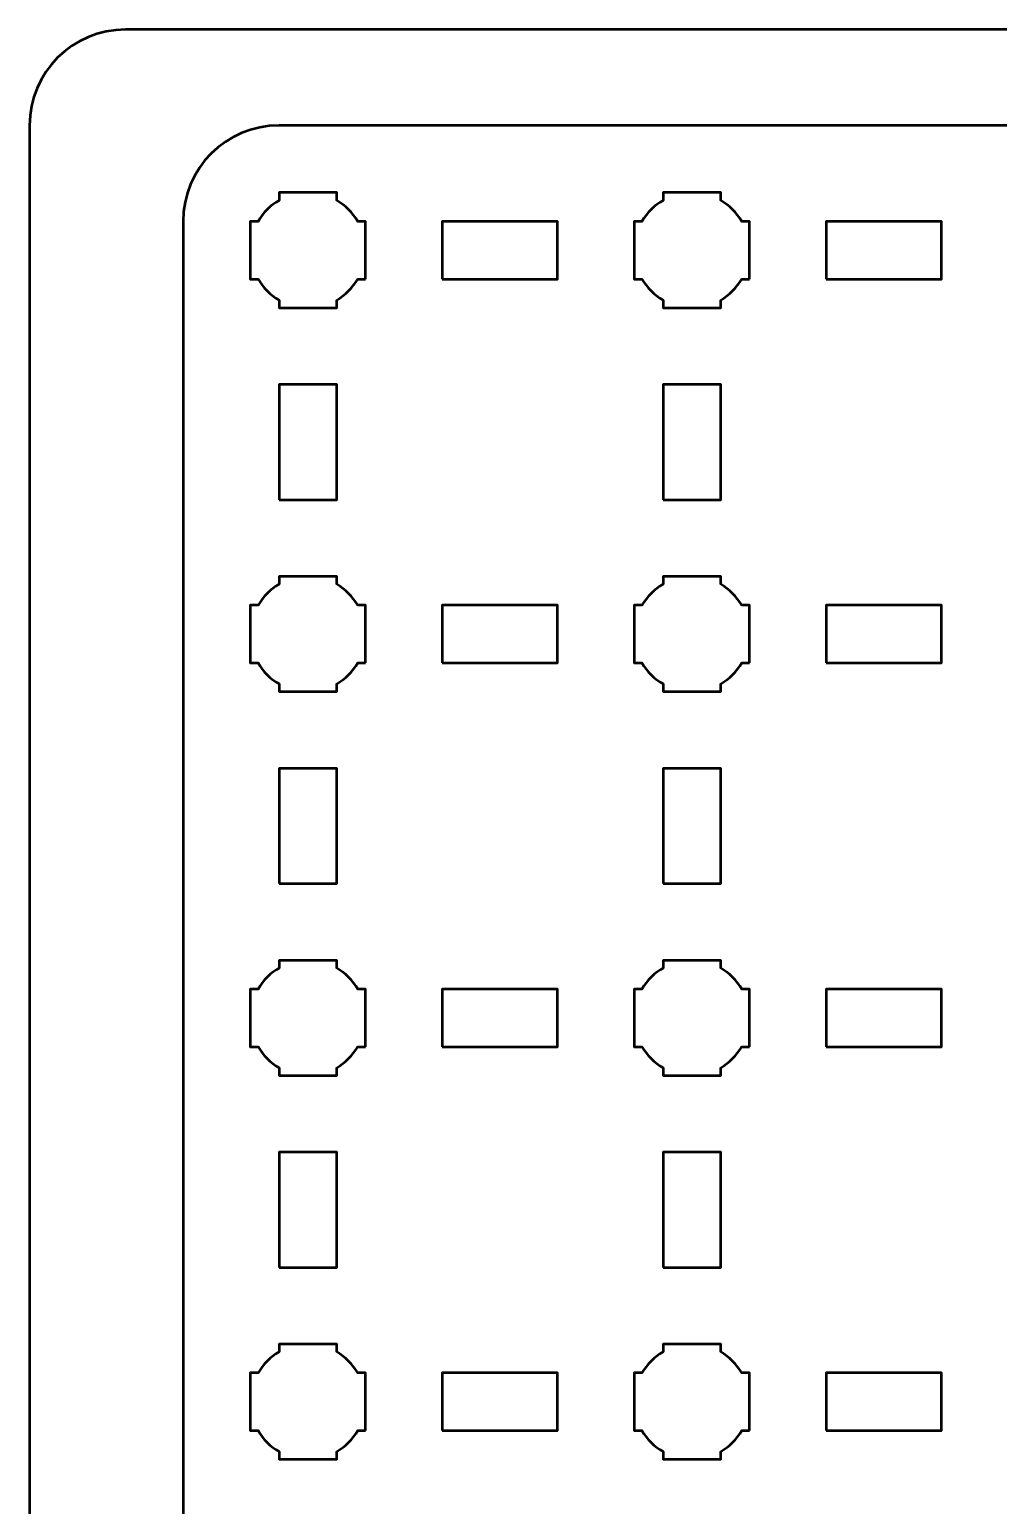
# Model space of a CAD drawing. Header units: centimetres. Extents: x -244 to 242, y -245 to 234.
# Drawn here: x -243.95 to -238.9, y 226.21 to 233.9 of the extents above; entities that cross this region are included whole.
import ezdxf

# ---------------------------------------------------------------- set-up
doc = ezdxf.new("R2010")
doc.units = ezdxf.units.CM
doc.header["$MEASUREMENT"] = 0
doc.layers.add('Layer 1', color=7, linetype='Continuous')

msp = doc.modelspace()

# ---------------------------------------------------------------- linework, layer by layer
at = {"layer": 'Layer 1', "color": 22, "lineweight": 53}
msp.add_open_spline([(-243.95005, 181.60003), (-243.95005, 181.60003), (-243.95005, 233.39993), (-243.95005, 233.39993), (-243.95005, 233.39993), (-243.95005, 233.67707), (-243.72695, 233.90003), (-243.44995, 233.90003), (-243.44995, 233.90003), (-243.44995, 233.90003), (-224.15005, 233.90003), (-224.15005, 233.90003), (-224.15005, 233.90003), (-223.87305, 233.90003), (-223.64995, 233.67707), (-223.64995, 233.39993), (-223.64995, 233.39993), (-223.64995, 233.39993), (-223.64995, 181.60003), (-223.64995, 181.60003), (-223.64995, 181.60003), (-223.64995, 181.32303), (-223.87305, 181.09993), (-224.15005, 181.09993), (-224.15005, 181.09993), (-224.15005, 181.09993), (-243.44995, 181.09993), (-243.44995, 181.09993), (-243.44995, 181.09993), (-243.72695, 181.09993), (-243.95005, 181.32303), (-243.95005, 181.60003)], degree=3, knots=[0, 0, 0, 0, 0.125, 0.125, 0.125, 0.125, 0.25, 0.25, 0.25, 0.25, 0.375, 0.375, 0.375, 0.375, 0.5, 0.5, 0.5, 0.5, 0.625, 0.625, 0.625, 0.625, 0.75, 0.75, 0.75, 0.75, 0.875, 0.875, 0.875, 0.875, 1, 1, 1, 1], dxfattribs=at)
at = {"layer": 'Layer 1', "color": 114, "lineweight": 53}
msp.add_open_spline([(-243.15005, 218.60007), (-243.15005, 218.60007), (-243.15005, 232.89993), (-243.15005, 232.89993), (-243.15005, 232.89993), (-243.15005, 233.17707), (-242.92695, 233.40003), (-242.64995, 233.40003), (-242.64995, 233.40003), (-242.64995, 233.40003), (-234.35005, 233.40003), (-234.35005, 233.40003), (-234.35005, 233.40003), (-234.07305, 233.40003), (-233.84995, 233.17707), (-233.84995, 232.89993), (-233.84995, 232.89993), (-233.84995, 232.89993), (-233.84995, 218.60007), (-233.84995, 218.60007), (-233.84995, 218.60007), (-233.84995, 218.32307), (-234.07305, 218.09997), (-234.35005, 218.09997), (-234.35005, 218.09997), (-234.35005, 218.09997), (-242.64995, 218.09997), (-242.64995, 218.09997), (-242.64995, 218.09997), (-242.92695, 218.09997), (-243.15005, 218.32307), (-243.15005, 218.60007)], degree=3, knots=[0, 0, 0, 0, 0.125, 0.125, 0.125, 0.125, 0.25, 0.25, 0.25, 0.25, 0.375, 0.375, 0.375, 0.375, 0.5, 0.5, 0.5, 0.5, 0.625, 0.625, 0.625, 0.625, 0.75, 0.75, 0.75, 0.75, 0.875, 0.875, 0.875, 0.875, 1, 1, 1, 1], dxfattribs=at)
at = {"layer": 'Layer 1', "lineweight": 53}
for points, knots in [([(-242.20002, 232.59993), (-242.20002, 232.59993), (-242.24013, 232.59993), (-242.24013, 232.59993), (-242.24013, 232.59993), (-242.26645, 232.55446), (-242.30448, 232.51643), (-242.34995, 232.49011), (-242.34995, 232.49011), (-242.34995, 232.49011), (-242.34995, 232.45), (-242.34995, 232.45), (-242.34995, 232.45), (-242.34995, 232.45), (-242.50002, 232.45), (-242.50002, 232.45), (-242.50002, 232.45), (-242.50002, 232.45), (-242.64995, 232.45), (-242.64995, 232.45), (-242.64995, 232.45), (-242.64995, 232.45), (-242.64995, 232.49011), (-242.64995, 232.49011), (-242.64995, 232.49011), (-242.69556, 232.51643), (-242.73349, 232.55446), (-242.75981, 232.59993), (-242.75981, 232.59993), (-242.75981, 232.59993), (-242.80002, 232.59993), (-242.80002, 232.59993), (-242.80002, 232.59993), (-242.80002, 232.59993), (-242.80002, 232.75), (-242.80002, 232.75), (-242.80002, 232.75), (-242.80002, 232.75), (-242.80002, 232.89993), (-242.80002, 232.89993), (-242.80002, 232.89993), (-242.80002, 232.89993), (-242.75981, 232.89993), (-242.75981, 232.89993), (-242.75981, 232.89993), (-242.73349, 232.94555), (-242.69556, 232.98343), (-242.64995, 233.00979), (-242.64995, 233.00979), (-242.64995, 233.00979), (-242.64995, 233.05), (-242.64995, 233.05), (-242.64995, 233.05), (-242.64995, 233.05), (-242.50002, 233.05), (-242.50002, 233.05), (-242.50002, 233.05), (-242.50002, 233.05), (-242.34995, 233.05), (-242.34995, 233.05), (-242.34995, 233.05), (-242.34995, 233.05), (-242.34995, 233.00979), (-242.34995, 233.00979), (-242.34995, 233.00979), (-242.30448, 232.98343), (-242.26645, 232.94555), (-242.24013, 232.89993), (-242.24013, 232.89993), (-242.24013, 232.89993), (-242.20002, 232.89993), (-242.20002, 232.89993), (-242.20002, 232.89993), (-242.20002, 232.89993), (-242.20002, 232.75), (-242.20002, 232.75), (-242.20002, 232.75), (-242.20002, 232.75), (-242.20002, 232.59993), (-242.20002, 232.59993)], [0, 0, 0, 0, 0.05, 0.05, 0.05, 0.05, 0.1, 0.1, 0.1, 0.1, 0.15, 0.15, 0.15, 0.15, 0.2, 0.2, 0.2, 0.2, 0.25, 0.25, 0.25, 0.25, 0.3, 0.3, 0.3, 0.3, 0.35, 0.35, 0.35, 0.35, 0.4, 0.4, 0.4, 0.4, 0.45, 0.45, 0.45, 0.45, 0.5, 0.5, 0.5, 0.5, 0.55, 0.55, 0.55, 0.55, 0.6, 0.6, 0.6, 0.6, 0.65, 0.65, 0.65, 0.65, 0.7, 0.7, 0.7, 0.7, 0.75, 0.75, 0.75, 0.75, 0.8, 0.8, 0.8, 0.8, 0.85, 0.85, 0.85, 0.85, 0.9, 0.9, 0.9, 0.9, 0.95, 0.95, 0.95, 0.95, 1, 1, 1, 1]), ([(-240.19994, 232.59993), (-240.19994, 232.59993), (-240.2402, 232.59993), (-240.2402, 232.59993), (-240.2402, 232.59993), (-240.26651, 232.55446), (-240.30454, 232.51643), (-240.35002, 232.49011), (-240.35002, 232.49011), (-240.35002, 232.49011), (-240.35002, 232.45), (-240.35002, 232.45), (-240.35002, 232.45), (-240.35002, 232.45), (-240.49995, 232.45), (-240.49995, 232.45), (-240.49995, 232.45), (-240.49995, 232.45), (-240.65002, 232.45), (-240.65002, 232.45), (-240.65002, 232.45), (-240.65002, 232.45), (-240.65002, 232.49011), (-240.65002, 232.49011), (-240.65002, 232.49011), (-240.69549, 232.51643), (-240.73352, 232.55446), (-240.75984, 232.59993), (-240.75984, 232.59993), (-240.75984, 232.59993), (-240.79995, 232.59993), (-240.79995, 232.59993), (-240.79995, 232.59993), (-240.79995, 232.59993), (-240.79995, 232.75), (-240.79995, 232.75), (-240.79995, 232.75), (-240.79995, 232.75), (-240.79995, 232.89993), (-240.79995, 232.89993), (-240.79995, 232.89993), (-240.79995, 232.89993), (-240.75984, 232.89993), (-240.75984, 232.89993), (-240.75984, 232.89993), (-240.73352, 232.94555), (-240.69549, 232.98343), (-240.65002, 233.00979), (-240.65002, 233.00979), (-240.65002, 233.00979), (-240.65002, 233.05), (-240.65002, 233.05), (-240.65002, 233.05), (-240.65002, 233.05), (-240.49995, 233.05), (-240.49995, 233.05), (-240.49995, 233.05), (-240.49995, 233.05), (-240.35002, 233.05), (-240.35002, 233.05), (-240.35002, 233.05), (-240.35002, 233.05), (-240.35002, 233.00979), (-240.35002, 233.00979), (-240.35002, 233.00979), (-240.30454, 232.98343), (-240.26651, 232.94555), (-240.2402, 232.89993), (-240.2402, 232.89993), (-240.2402, 232.89993), (-240.19994, 232.89993), (-240.19994, 232.89993), (-240.19994, 232.89993), (-240.19994, 232.89993), (-240.19994, 232.75), (-240.19994, 232.75), (-240.19994, 232.75), (-240.19994, 232.75), (-240.19994, 232.59993), (-240.19994, 232.59993)], [0, 0, 0, 0, 0.05, 0.05, 0.05, 0.05, 0.1, 0.1, 0.1, 0.1, 0.15, 0.15, 0.15, 0.15, 0.2, 0.2, 0.2, 0.2, 0.25, 0.25, 0.25, 0.25, 0.3, 0.3, 0.3, 0.3, 0.35, 0.35, 0.35, 0.35, 0.4, 0.4, 0.4, 0.4, 0.45, 0.45, 0.45, 0.45, 0.5, 0.5, 0.5, 0.5, 0.55, 0.55, 0.55, 0.55, 0.6, 0.6, 0.6, 0.6, 0.65, 0.65, 0.65, 0.65, 0.7, 0.7, 0.7, 0.7, 0.75, 0.75, 0.75, 0.75, 0.8, 0.8, 0.8, 0.8, 0.85, 0.85, 0.85, 0.85, 0.9, 0.9, 0.9, 0.9, 0.95, 0.95, 0.95, 0.95, 1, 1, 1, 1]), ([(-241.8, 232.59993), (-241.8, 232.59993), (-241.8, 232.89993), (-241.8, 232.89993), (-241.8, 232.89993), (-241.8, 232.89993), (-241.2, 232.89993), (-241.2, 232.89993), (-241.2, 232.89993), (-241.2, 232.89993), (-241.2, 232.59993), (-241.2, 232.59993), (-241.2, 232.59993), (-241.2, 232.59993), (-241.8, 232.59993), (-241.8, 232.59993)], [0, 0, 0, 0, 0.25, 0.25, 0.25, 0.25, 0.5, 0.5, 0.5, 0.5, 0.75, 0.75, 0.75, 0.75, 1, 1, 1, 1]), ([(-239.80004, 232.59993), (-239.80004, 232.59993), (-239.80004, 232.89993), (-239.80004, 232.89993), (-239.80004, 232.89993), (-239.80004, 232.89993), (-239.20003, 232.89993), (-239.20003, 232.89993), (-239.20003, 232.89993), (-239.20003, 232.89993), (-239.20003, 232.59993), (-239.20003, 232.59993), (-239.20003, 232.59993), (-239.20003, 232.59993), (-239.80004, 232.59993), (-239.80004, 232.59993)], [0, 0, 0, 0, 0.25, 0.25, 0.25, 0.25, 0.5, 0.5, 0.5, 0.5, 0.75, 0.75, 0.75, 0.75, 1, 1, 1, 1]), ([(-242.64995, 231.44999), (-242.64995, 231.44999), (-242.64995, 232.04999), (-242.64995, 232.04999), (-242.64995, 232.04999), (-242.64995, 232.04999), (-242.34995, 232.04999), (-242.34995, 232.04999), (-242.34995, 232.04999), (-242.34995, 232.04999), (-242.34995, 231.44999), (-242.34995, 231.44999), (-242.34995, 231.44999), (-242.34995, 231.44999), (-242.64995, 231.44999), (-242.64995, 231.44999)], [0, 0, 0, 0, 0.25, 0.25, 0.25, 0.25, 0.5, 0.5, 0.5, 0.5, 0.75, 0.75, 0.75, 0.75, 1, 1, 1, 1]), ([(-240.65002, 231.44999), (-240.65002, 231.44999), (-240.65002, 232.04999), (-240.65002, 232.04999), (-240.65002, 232.04999), (-240.65002, 232.04999), (-240.35002, 232.04999), (-240.35002, 232.04999), (-240.35002, 232.04999), (-240.35002, 232.04999), (-240.35002, 231.44999), (-240.35002, 231.44999), (-240.35002, 231.44999), (-240.35002, 231.44999), (-240.65002, 231.44999), (-240.65002, 231.44999)], [0, 0, 0, 0, 0.25, 0.25, 0.25, 0.25, 0.5, 0.5, 0.5, 0.5, 0.75, 0.75, 0.75, 0.75, 1, 1, 1, 1]), ([(-242.20002, 230.60001), (-242.20002, 230.60001), (-242.24013, 230.60001), (-242.24013, 230.60001), (-242.24013, 230.60001), (-242.26645, 230.55439), (-242.30448, 230.5165), (-242.34995, 230.49019), (-242.34995, 230.49019), (-242.34995, 230.49019), (-242.34995, 230.44994), (-242.34995, 230.44994), (-242.34995, 230.44994), (-242.34995, 230.44994), (-242.50002, 230.44994), (-242.50002, 230.44994), (-242.50002, 230.44994), (-242.50002, 230.44994), (-242.64995, 230.44994), (-242.64995, 230.44994), (-242.64995, 230.44994), (-242.64995, 230.44994), (-242.64995, 230.49019), (-242.64995, 230.49019), (-242.64995, 230.49019), (-242.69556, 230.5165), (-242.73349, 230.55439), (-242.75981, 230.60001), (-242.75981, 230.60001), (-242.75981, 230.60001), (-242.80002, 230.60001), (-242.80002, 230.60001), (-242.80002, 230.60001), (-242.80002, 230.60001), (-242.80002, 230.74994), (-242.80002, 230.74994), (-242.80002, 230.74994), (-242.80002, 230.74994), (-242.80002, 230.90001), (-242.80002, 230.90001), (-242.80002, 230.90001), (-242.80002, 230.90001), (-242.75981, 230.90001), (-242.75981, 230.90001), (-242.75981, 230.90001), (-242.73349, 230.94548), (-242.69556, 230.98351), (-242.64995, 231.00983), (-242.64995, 231.00983), (-242.64995, 231.00983), (-242.64995, 231.04994), (-242.64995, 231.04994), (-242.64995, 231.04994), (-242.64995, 231.04994), (-242.50002, 231.04994), (-242.50002, 231.04994), (-242.50002, 231.04994), (-242.50002, 231.04994), (-242.34995, 231.04994), (-242.34995, 231.04994), (-242.34995, 231.04994), (-242.34995, 231.04994), (-242.34995, 231.00983), (-242.34995, 231.00983), (-242.34995, 231.00983), (-242.30448, 230.98351), (-242.26645, 230.94548), (-242.24013, 230.90001), (-242.24013, 230.90001), (-242.24013, 230.90001), (-242.20002, 230.90001), (-242.20002, 230.90001), (-242.20002, 230.90001), (-242.20002, 230.90001), (-242.20002, 230.74994), (-242.20002, 230.74994), (-242.20002, 230.74994), (-242.20002, 230.74994), (-242.20002, 230.60001), (-242.20002, 230.60001)], [0, 0, 0, 0, 0.05, 0.05, 0.05, 0.05, 0.1, 0.1, 0.1, 0.1, 0.15, 0.15, 0.15, 0.15, 0.2, 0.2, 0.2, 0.2, 0.25, 0.25, 0.25, 0.25, 0.3, 0.3, 0.3, 0.3, 0.35, 0.35, 0.35, 0.35, 0.4, 0.4, 0.4, 0.4, 0.45, 0.45, 0.45, 0.45, 0.5, 0.5, 0.5, 0.5, 0.55, 0.55, 0.55, 0.55, 0.6, 0.6, 0.6, 0.6, 0.65, 0.65, 0.65, 0.65, 0.7, 0.7, 0.7, 0.7, 0.75, 0.75, 0.75, 0.75, 0.8, 0.8, 0.8, 0.8, 0.85, 0.85, 0.85, 0.85, 0.9, 0.9, 0.9, 0.9, 0.95, 0.95, 0.95, 0.95, 1, 1, 1, 1]), ([(-240.19994, 230.60001), (-240.19994, 230.60001), (-240.2402, 230.60001), (-240.2402, 230.60001), (-240.2402, 230.60001), (-240.26651, 230.55439), (-240.30454, 230.5165), (-240.35002, 230.49019), (-240.35002, 230.49019), (-240.35002, 230.49019), (-240.35002, 230.44994), (-240.35002, 230.44994), (-240.35002, 230.44994), (-240.35002, 230.44994), (-240.49995, 230.44994), (-240.49995, 230.44994), (-240.49995, 230.44994), (-240.49995, 230.44994), (-240.65002, 230.44994), (-240.65002, 230.44994), (-240.65002, 230.44994), (-240.65002, 230.44994), (-240.65002, 230.49019), (-240.65002, 230.49019), (-240.65002, 230.49019), (-240.69549, 230.5165), (-240.73352, 230.55439), (-240.75984, 230.60001), (-240.75984, 230.60001), (-240.75984, 230.60001), (-240.79995, 230.60001), (-240.79995, 230.60001), (-240.79995, 230.60001), (-240.79995, 230.60001), (-240.79995, 230.74994), (-240.79995, 230.74994), (-240.79995, 230.74994), (-240.79995, 230.74994), (-240.79995, 230.90001), (-240.79995, 230.90001), (-240.79995, 230.90001), (-240.79995, 230.90001), (-240.75984, 230.90001), (-240.75984, 230.90001), (-240.75984, 230.90001), (-240.73352, 230.94548), (-240.69549, 230.98351), (-240.65002, 231.00983), (-240.65002, 231.00983), (-240.65002, 231.00983), (-240.65002, 231.04994), (-240.65002, 231.04994), (-240.65002, 231.04994), (-240.65002, 231.04994), (-240.49995, 231.04994), (-240.49995, 231.04994), (-240.49995, 231.04994), (-240.49995, 231.04994), (-240.35002, 231.04994), (-240.35002, 231.04994), (-240.35002, 231.04994), (-240.35002, 231.04994), (-240.35002, 231.00983), (-240.35002, 231.00983), (-240.35002, 231.00983), (-240.30454, 230.98351), (-240.26651, 230.94548), (-240.2402, 230.90001), (-240.2402, 230.90001), (-240.2402, 230.90001), (-240.19994, 230.90001), (-240.19994, 230.90001), (-240.19994, 230.90001), (-240.19994, 230.90001), (-240.19994, 230.74994), (-240.19994, 230.74994), (-240.19994, 230.74994), (-240.19994, 230.74994), (-240.19994, 230.60001), (-240.19994, 230.60001)], [0, 0, 0, 0, 0.05, 0.05, 0.05, 0.05, 0.1, 0.1, 0.1, 0.1, 0.15, 0.15, 0.15, 0.15, 0.2, 0.2, 0.2, 0.2, 0.25, 0.25, 0.25, 0.25, 0.3, 0.3, 0.3, 0.3, 0.35, 0.35, 0.35, 0.35, 0.4, 0.4, 0.4, 0.4, 0.45, 0.45, 0.45, 0.45, 0.5, 0.5, 0.5, 0.5, 0.55, 0.55, 0.55, 0.55, 0.6, 0.6, 0.6, 0.6, 0.65, 0.65, 0.65, 0.65, 0.7, 0.7, 0.7, 0.7, 0.75, 0.75, 0.75, 0.75, 0.8, 0.8, 0.8, 0.8, 0.85, 0.85, 0.85, 0.85, 0.9, 0.9, 0.9, 0.9, 0.95, 0.95, 0.95, 0.95, 1, 1, 1, 1]), ([(-241.8, 230.60001), (-241.8, 230.60001), (-241.8, 230.90001), (-241.8, 230.90001), (-241.8, 230.90001), (-241.8, 230.90001), (-241.2, 230.90001), (-241.2, 230.90001), (-241.2, 230.90001), (-241.2, 230.90001), (-241.2, 230.60001), (-241.2, 230.60001), (-241.2, 230.60001), (-241.2, 230.60001), (-241.8, 230.60001), (-241.8, 230.60001)], [0, 0, 0, 0, 0.25, 0.25, 0.25, 0.25, 0.5, 0.5, 0.5, 0.5, 0.75, 0.75, 0.75, 0.75, 1, 1, 1, 1]), ([(-239.80004, 230.60001), (-239.80004, 230.60001), (-239.80004, 230.90001), (-239.80004, 230.90001), (-239.80004, 230.90001), (-239.80004, 230.90001), (-239.20003, 230.90001), (-239.20003, 230.90001), (-239.20003, 230.90001), (-239.20003, 230.90001), (-239.20003, 230.60001), (-239.20003, 230.60001), (-239.20003, 230.60001), (-239.20003, 230.60001), (-239.80004, 230.60001), (-239.80004, 230.60001)], [0, 0, 0, 0, 0.25, 0.25, 0.25, 0.25, 0.5, 0.5, 0.5, 0.5, 0.75, 0.75, 0.75, 0.75, 1, 1, 1, 1]), ([(-242.64995, 229.45002), (-242.64995, 229.45002), (-242.64995, 230.05003), (-242.64995, 230.05003), (-242.64995, 230.05003), (-242.64995, 230.05003), (-242.34995, 230.05003), (-242.34995, 230.05003), (-242.34995, 230.05003), (-242.34995, 230.05003), (-242.34995, 229.45002), (-242.34995, 229.45002), (-242.34995, 229.45002), (-242.34995, 229.45002), (-242.64995, 229.45002), (-242.64995, 229.45002)], [0, 0, 0, 0, 0.25, 0.25, 0.25, 0.25, 0.5, 0.5, 0.5, 0.5, 0.75, 0.75, 0.75, 0.75, 1, 1, 1, 1]), ([(-240.65002, 229.45002), (-240.65002, 229.45002), (-240.65002, 230.05003), (-240.65002, 230.05003), (-240.65002, 230.05003), (-240.65002, 230.05003), (-240.35002, 230.05003), (-240.35002, 230.05003), (-240.35002, 230.05003), (-240.35002, 230.05003), (-240.35002, 229.45002), (-240.35002, 229.45002), (-240.35002, 229.45002), (-240.35002, 229.45002), (-240.65002, 229.45002), (-240.65002, 229.45002)], [0, 0, 0, 0, 0.25, 0.25, 0.25, 0.25, 0.5, 0.5, 0.5, 0.5, 0.75, 0.75, 0.75, 0.75, 1, 1, 1, 1]), ([(-242.20002, 228.59993), (-242.20002, 228.59993), (-242.24013, 228.59993), (-242.24013, 228.59993), (-242.24013, 228.59993), (-242.26645, 228.55446), (-242.30448, 228.51654), (-242.34995, 228.49008), (-242.34995, 228.49008), (-242.34995, 228.49008), (-242.34995, 228.45), (-242.34995, 228.45), (-242.34995, 228.45), (-242.34995, 228.45), (-242.50002, 228.45), (-242.50002, 228.45), (-242.50002, 228.45), (-242.50002, 228.45), (-242.64995, 228.45), (-242.64995, 228.45), (-242.64995, 228.45), (-242.64995, 228.45), (-242.64995, 228.49008), (-242.64995, 228.49008), (-242.64995, 228.49008), (-242.69556, 228.51654), (-242.73349, 228.55446), (-242.75981, 228.59993), (-242.75981, 228.59993), (-242.75981, 228.59993), (-242.80002, 228.59993), (-242.80002, 228.59993), (-242.80002, 228.59993), (-242.80002, 228.59993), (-242.80002, 228.75001), (-242.80002, 228.75001), (-242.80002, 228.75001), (-242.80002, 228.75001), (-242.80002, 228.89994), (-242.80002, 228.89994), (-242.80002, 228.89994), (-242.80002, 228.89994), (-242.75981, 228.89994), (-242.75981, 228.89994), (-242.75981, 228.89994), (-242.73349, 228.94551), (-242.69556, 228.98344), (-242.64995, 229.0099), (-242.64995, 229.0099), (-242.64995, 229.0099), (-242.64995, 229.04997), (-242.64995, 229.04997), (-242.64995, 229.04997), (-242.64995, 229.04997), (-242.50002, 229.04997), (-242.50002, 229.04997), (-242.50002, 229.04997), (-242.50002, 229.04997), (-242.34995, 229.04997), (-242.34995, 229.04997), (-242.34995, 229.04997), (-242.34995, 229.04997), (-242.34995, 229.0099), (-242.34995, 229.0099), (-242.34995, 229.0099), (-242.30448, 228.98344), (-242.26645, 228.94551), (-242.24013, 228.89994), (-242.24013, 228.89994), (-242.24013, 228.89994), (-242.20002, 228.89994), (-242.20002, 228.89994), (-242.20002, 228.89994), (-242.20002, 228.89994), (-242.20002, 228.75001), (-242.20002, 228.75001), (-242.20002, 228.75001), (-242.20002, 228.75001), (-242.20002, 228.59993), (-242.20002, 228.59993)], [0, 0, 0, 0, 0.05, 0.05, 0.05, 0.05, 0.1, 0.1, 0.1, 0.1, 0.15, 0.15, 0.15, 0.15, 0.2, 0.2, 0.2, 0.2, 0.25, 0.25, 0.25, 0.25, 0.3, 0.3, 0.3, 0.3, 0.35, 0.35, 0.35, 0.35, 0.4, 0.4, 0.4, 0.4, 0.45, 0.45, 0.45, 0.45, 0.5, 0.5, 0.5, 0.5, 0.55, 0.55, 0.55, 0.55, 0.6, 0.6, 0.6, 0.6, 0.65, 0.65, 0.65, 0.65, 0.7, 0.7, 0.7, 0.7, 0.75, 0.75, 0.75, 0.75, 0.8, 0.8, 0.8, 0.8, 0.85, 0.85, 0.85, 0.85, 0.9, 0.9, 0.9, 0.9, 0.95, 0.95, 0.95, 0.95, 1, 1, 1, 1]), ([(-240.19994, 228.59993), (-240.19994, 228.59993), (-240.2402, 228.59993), (-240.2402, 228.59993), (-240.2402, 228.59993), (-240.26651, 228.55446), (-240.30454, 228.51654), (-240.35002, 228.49008), (-240.35002, 228.49008), (-240.35002, 228.49008), (-240.35002, 228.45), (-240.35002, 228.45), (-240.35002, 228.45), (-240.35002, 228.45), (-240.49995, 228.45), (-240.49995, 228.45), (-240.49995, 228.45), (-240.49995, 228.45), (-240.65002, 228.45), (-240.65002, 228.45), (-240.65002, 228.45), (-240.65002, 228.45), (-240.65002, 228.49008), (-240.65002, 228.49008), (-240.65002, 228.49008), (-240.69549, 228.51654), (-240.73352, 228.55446), (-240.75984, 228.59993), (-240.75984, 228.59993), (-240.75984, 228.59993), (-240.79995, 228.59993), (-240.79995, 228.59993), (-240.79995, 228.59993), (-240.79995, 228.59993), (-240.79995, 228.75001), (-240.79995, 228.75001), (-240.79995, 228.75001), (-240.79995, 228.75001), (-240.79995, 228.89994), (-240.79995, 228.89994), (-240.79995, 228.89994), (-240.79995, 228.89994), (-240.75984, 228.89994), (-240.75984, 228.89994), (-240.75984, 228.89994), (-240.73352, 228.94551), (-240.69549, 228.98344), (-240.65002, 229.0099), (-240.65002, 229.0099), (-240.65002, 229.0099), (-240.65002, 229.04997), (-240.65002, 229.04997), (-240.65002, 229.04997), (-240.65002, 229.04997), (-240.49995, 229.04997), (-240.49995, 229.04997), (-240.49995, 229.04997), (-240.49995, 229.04997), (-240.35002, 229.04997), (-240.35002, 229.04997), (-240.35002, 229.04997), (-240.35002, 229.04997), (-240.35002, 229.0099), (-240.35002, 229.0099), (-240.35002, 229.0099), (-240.30454, 228.98344), (-240.26651, 228.94551), (-240.2402, 228.89994), (-240.2402, 228.89994), (-240.2402, 228.89994), (-240.19994, 228.89994), (-240.19994, 228.89994), (-240.19994, 228.89994), (-240.19994, 228.89994), (-240.19994, 228.75001), (-240.19994, 228.75001), (-240.19994, 228.75001), (-240.19994, 228.75001), (-240.19994, 228.59993), (-240.19994, 228.59993)], [0, 0, 0, 0, 0.05, 0.05, 0.05, 0.05, 0.1, 0.1, 0.1, 0.1, 0.15, 0.15, 0.15, 0.15, 0.2, 0.2, 0.2, 0.2, 0.25, 0.25, 0.25, 0.25, 0.3, 0.3, 0.3, 0.3, 0.35, 0.35, 0.35, 0.35, 0.4, 0.4, 0.4, 0.4, 0.45, 0.45, 0.45, 0.45, 0.5, 0.5, 0.5, 0.5, 0.55, 0.55, 0.55, 0.55, 0.6, 0.6, 0.6, 0.6, 0.65, 0.65, 0.65, 0.65, 0.7, 0.7, 0.7, 0.7, 0.75, 0.75, 0.75, 0.75, 0.8, 0.8, 0.8, 0.8, 0.85, 0.85, 0.85, 0.85, 0.9, 0.9, 0.9, 0.9, 0.95, 0.95, 0.95, 0.95, 1, 1, 1, 1]), ([(-241.8, 228.60007), (-241.8, 228.60007), (-241.8, 228.90008), (-241.8, 228.90008), (-241.8, 228.90008), (-241.8, 228.90008), (-241.2, 228.90008), (-241.2, 228.90008), (-241.2, 228.90008), (-241.2, 228.90008), (-241.2, 228.60007), (-241.2, 228.60007), (-241.2, 228.60007), (-241.2, 228.60007), (-241.8, 228.60007), (-241.8, 228.60007)], [0, 0, 0, 0, 0.25, 0.25, 0.25, 0.25, 0.5, 0.5, 0.5, 0.5, 0.75, 0.75, 0.75, 0.75, 1, 1, 1, 1]), ([(-239.80004, 228.60007), (-239.80004, 228.60007), (-239.80004, 228.90008), (-239.80004, 228.90008), (-239.80004, 228.90008), (-239.80004, 228.90008), (-239.20003, 228.90008), (-239.20003, 228.90008), (-239.20003, 228.90008), (-239.20003, 228.90008), (-239.20003, 228.60007), (-239.20003, 228.60007), (-239.20003, 228.60007), (-239.20003, 228.60007), (-239.80004, 228.60007), (-239.80004, 228.60007)], [0, 0, 0, 0, 0.25, 0.25, 0.25, 0.25, 0.5, 0.5, 0.5, 0.5, 0.75, 0.75, 0.75, 0.75, 1, 1, 1, 1]), ([(-242.64995, 227.44995), (-242.64995, 227.44995), (-242.64995, 228.04995), (-242.64995, 228.04995), (-242.64995, 228.04995), (-242.64995, 228.04995), (-242.34995, 228.04995), (-242.34995, 228.04995), (-242.34995, 228.04995), (-242.34995, 228.04995), (-242.34995, 227.44995), (-242.34995, 227.44995), (-242.34995, 227.44995), (-242.34995, 227.44995), (-242.64995, 227.44995), (-242.64995, 227.44995)], [0, 0, 0, 0, 0.25, 0.25, 0.25, 0.25, 0.5, 0.5, 0.5, 0.5, 0.75, 0.75, 0.75, 0.75, 1, 1, 1, 1]), ([(-240.65002, 227.44995), (-240.65002, 227.44995), (-240.65002, 228.04995), (-240.65002, 228.04995), (-240.65002, 228.04995), (-240.65002, 228.04995), (-240.35002, 228.04995), (-240.35002, 228.04995), (-240.35002, 228.04995), (-240.35002, 228.04995), (-240.35002, 227.44995), (-240.35002, 227.44995), (-240.35002, 227.44995), (-240.35002, 227.44995), (-240.65002, 227.44995), (-240.65002, 227.44995)], [0, 0, 0, 0, 0.25, 0.25, 0.25, 0.25, 0.5, 0.5, 0.5, 0.5, 0.75, 0.75, 0.75, 0.75, 1, 1, 1, 1]), ([(-242.20002, 226.59997), (-242.20002, 226.59997), (-242.24013, 226.59997), (-242.24013, 226.59997), (-242.24013, 226.59997), (-242.26645, 226.55449), (-242.30448, 226.51646), (-242.34995, 226.49015), (-242.34995, 226.49015), (-242.34995, 226.49015), (-242.34995, 226.45004), (-242.34995, 226.45004), (-242.34995, 226.45004), (-242.34995, 226.45004), (-242.50002, 226.45004), (-242.50002, 226.45004), (-242.50002, 226.45004), (-242.50002, 226.45004), (-242.64995, 226.45004), (-242.64995, 226.45004), (-242.64995, 226.45004), (-242.64995, 226.45004), (-242.64995, 226.49015), (-242.64995, 226.49015), (-242.64995, 226.49015), (-242.69556, 226.51646), (-242.73349, 226.55449), (-242.75981, 226.59997), (-242.75981, 226.59997), (-242.75981, 226.59997), (-242.80002, 226.59997), (-242.80002, 226.59997), (-242.80002, 226.59997), (-242.80002, 226.59997), (-242.80002, 226.75004), (-242.80002, 226.75004), (-242.80002, 226.75004), (-242.80002, 226.75004), (-242.80002, 226.89997), (-242.80002, 226.89997), (-242.80002, 226.89997), (-242.80002, 226.89997), (-242.75981, 226.89997), (-242.75981, 226.89997), (-242.75981, 226.89997), (-242.73349, 226.94558), (-242.69556, 226.98347), (-242.64995, 227.00979), (-242.64995, 227.00979), (-242.64995, 227.00979), (-242.64995, 227.05004), (-242.64995, 227.05004), (-242.64995, 227.05004), (-242.64995, 227.05004), (-242.50002, 227.05004), (-242.50002, 227.05004), (-242.50002, 227.05004), (-242.50002, 227.05004), (-242.34995, 227.05004), (-242.34995, 227.05004), (-242.34995, 227.05004), (-242.34995, 227.05004), (-242.34995, 227.00979), (-242.34995, 227.00979), (-242.34995, 227.00979), (-242.30448, 226.98347), (-242.26645, 226.94558), (-242.24013, 226.89997), (-242.24013, 226.89997), (-242.24013, 226.89997), (-242.20002, 226.89997), (-242.20002, 226.89997), (-242.20002, 226.89997), (-242.20002, 226.89997), (-242.20002, 226.75004), (-242.20002, 226.75004), (-242.20002, 226.75004), (-242.20002, 226.75004), (-242.20002, 226.59997), (-242.20002, 226.59997)], [0, 0, 0, 0, 0.05, 0.05, 0.05, 0.05, 0.1, 0.1, 0.1, 0.1, 0.15, 0.15, 0.15, 0.15, 0.2, 0.2, 0.2, 0.2, 0.25, 0.25, 0.25, 0.25, 0.3, 0.3, 0.3, 0.3, 0.35, 0.35, 0.35, 0.35, 0.4, 0.4, 0.4, 0.4, 0.45, 0.45, 0.45, 0.45, 0.5, 0.5, 0.5, 0.5, 0.55, 0.55, 0.55, 0.55, 0.6, 0.6, 0.6, 0.6, 0.65, 0.65, 0.65, 0.65, 0.7, 0.7, 0.7, 0.7, 0.75, 0.75, 0.75, 0.75, 0.8, 0.8, 0.8, 0.8, 0.85, 0.85, 0.85, 0.85, 0.9, 0.9, 0.9, 0.9, 0.95, 0.95, 0.95, 0.95, 1, 1, 1, 1]), ([(-240.19994, 226.59997), (-240.19994, 226.59997), (-240.2402, 226.59997), (-240.2402, 226.59997), (-240.2402, 226.59997), (-240.26651, 226.55449), (-240.30454, 226.51646), (-240.35002, 226.49015), (-240.35002, 226.49015), (-240.35002, 226.49015), (-240.35002, 226.45004), (-240.35002, 226.45004), (-240.35002, 226.45004), (-240.35002, 226.45004), (-240.49995, 226.45004), (-240.49995, 226.45004), (-240.49995, 226.45004), (-240.49995, 226.45004), (-240.65002, 226.45004), (-240.65002, 226.45004), (-240.65002, 226.45004), (-240.65002, 226.45004), (-240.65002, 226.49015), (-240.65002, 226.49015), (-240.65002, 226.49015), (-240.69549, 226.51646), (-240.73352, 226.55449), (-240.75984, 226.59997), (-240.75984, 226.59997), (-240.75984, 226.59997), (-240.79995, 226.59997), (-240.79995, 226.59997), (-240.79995, 226.59997), (-240.79995, 226.59997), (-240.79995, 226.75004), (-240.79995, 226.75004), (-240.79995, 226.75004), (-240.79995, 226.75004), (-240.79995, 226.89997), (-240.79995, 226.89997), (-240.79995, 226.89997), (-240.79995, 226.89997), (-240.75984, 226.89997), (-240.75984, 226.89997), (-240.75984, 226.89997), (-240.73352, 226.94558), (-240.69549, 226.98347), (-240.65002, 227.00979), (-240.65002, 227.00979), (-240.65002, 227.00979), (-240.65002, 227.05004), (-240.65002, 227.05004), (-240.65002, 227.05004), (-240.65002, 227.05004), (-240.49995, 227.05004), (-240.49995, 227.05004), (-240.49995, 227.05004), (-240.49995, 227.05004), (-240.35002, 227.05004), (-240.35002, 227.05004), (-240.35002, 227.05004), (-240.35002, 227.05004), (-240.35002, 227.00979), (-240.35002, 227.00979), (-240.35002, 227.00979), (-240.30454, 226.98347), (-240.26651, 226.94558), (-240.2402, 226.89997), (-240.2402, 226.89997), (-240.2402, 226.89997), (-240.19994, 226.89997), (-240.19994, 226.89997), (-240.19994, 226.89997), (-240.19994, 226.89997), (-240.19994, 226.75004), (-240.19994, 226.75004), (-240.19994, 226.75004), (-240.19994, 226.75004), (-240.19994, 226.59997), (-240.19994, 226.59997)], [0, 0, 0, 0, 0.05, 0.05, 0.05, 0.05, 0.1, 0.1, 0.1, 0.1, 0.15, 0.15, 0.15, 0.15, 0.2, 0.2, 0.2, 0.2, 0.25, 0.25, 0.25, 0.25, 0.3, 0.3, 0.3, 0.3, 0.35, 0.35, 0.35, 0.35, 0.4, 0.4, 0.4, 0.4, 0.45, 0.45, 0.45, 0.45, 0.5, 0.5, 0.5, 0.5, 0.55, 0.55, 0.55, 0.55, 0.6, 0.6, 0.6, 0.6, 0.65, 0.65, 0.65, 0.65, 0.7, 0.7, 0.7, 0.7, 0.75, 0.75, 0.75, 0.75, 0.8, 0.8, 0.8, 0.8, 0.85, 0.85, 0.85, 0.85, 0.9, 0.9, 0.9, 0.9, 0.95, 0.95, 0.95, 0.95, 1, 1, 1, 1]), ([(-241.8, 226.59997), (-241.8, 226.59997), (-241.8, 226.89997), (-241.8, 226.89997), (-241.8, 226.89997), (-241.8, 226.89997), (-241.2, 226.89997), (-241.2, 226.89997), (-241.2, 226.89997), (-241.2, 226.89997), (-241.2, 226.59997), (-241.2, 226.59997), (-241.2, 226.59997), (-241.2, 226.59997), (-241.8, 226.59997), (-241.8, 226.59997)], [0, 0, 0, 0, 0.25, 0.25, 0.25, 0.25, 0.5, 0.5, 0.5, 0.5, 0.75, 0.75, 0.75, 0.75, 1, 1, 1, 1]), ([(-239.80004, 226.59997), (-239.80004, 226.59997), (-239.80004, 226.89997), (-239.80004, 226.89997), (-239.80004, 226.89997), (-239.80004, 226.89997), (-239.20003, 226.89997), (-239.20003, 226.89997), (-239.20003, 226.89997), (-239.20003, 226.89997), (-239.20003, 226.59997), (-239.20003, 226.59997), (-239.20003, 226.59997), (-239.20003, 226.59997), (-239.80004, 226.59997), (-239.80004, 226.59997)], [0, 0, 0, 0, 0.25, 0.25, 0.25, 0.25, 0.5, 0.5, 0.5, 0.5, 0.75, 0.75, 0.75, 0.75, 1, 1, 1, 1])]:
    msp.add_open_spline(points, degree=3, knots=knots, dxfattribs=at)

doc.saveas('drawing.dxf')
